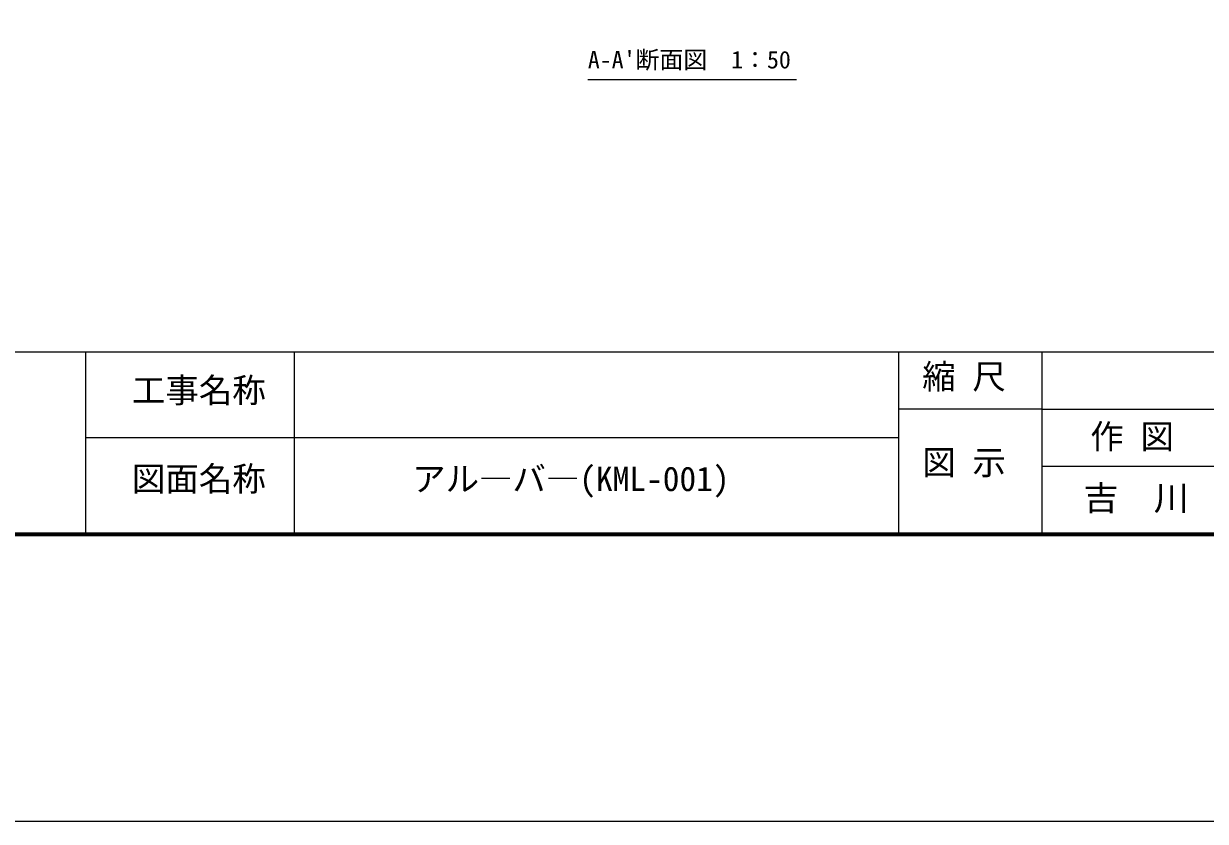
# Model space of a CAD drawing. Units: millimetres at full size, sheet at 1:50, with parts at other scales. Extents: x -1000 to 22000, y -750 to 15600.
# Drawn here: x 11374 to 17553, y -750 to 3421 of the extents above; entities that cross this region are included whole.
import ezdxf
from ezdxf.enums import TextEntityAlignment as Align

# ---------------------------------------------------------------- set-up
doc = ezdxf.new("R2010")
doc.units = ezdxf.units.MM
doc.header["$LTSCALE"] = 50
doc.layers.add('D-BGD-TXT', color=7, linetype='Continuous')
for name, color, linetype, lineweight in [('D-STR-TXT', 7, 'Continuous', 13), ('D-TTL', 7, 'Continuous', 70), ('D-TTL-FRAM', 7, 'Continuous', 13), ('D-TTL-TXT', 7, 'Continuous', 13), ('V-nasSTD', 5, 'Continuous', 13)]:
    doc.layers.add(name, color=color, linetype=linetype, lineweight=lineweight)
doc.styles.add('ＭＳ ゴシック', font='')
doc.styles.get('ＭＳ ゴシック').set_extended_font_data('MS Gothic')

msp = doc.modelspace()

# ---------------------------------------------------------------- linework, layer by layer
at = {"layer": 'D-STR-TXT'}
msp.add_line((14323.89, 3128.68), (15415.16, 3128.68), dxfattribs=at)
at = {"layer": 'D-TTL'}
msp.add_lwpolyline([(750, 750), (750, 14100), (20250, 14100), (20250, 750)], close=True, dxfattribs=at)
at = {"layer": 'D-TTL-FRAM'}
for p, q in [((750, 1706.1), (20250, 1706.1)), ((15948.06, 1706.1), (15948.06, 750)), ((16698.06, 1706.1), (16698.06, 750)), ((16698.06, 1406.1), (15948.06, 1406.1)), ((16698.06, 1406.1), (19698.06, 1406.1)), ((15948.06, 1256.1), (11698.06, 1256.1)), ((19698.06, 1106.1), (16698.06, 1106.1))]:
    msp.add_line(p, q, dxfattribs=at)
at = {"layer": 'D-TTL-TXT'}
for p, q in [((11698.06, 1706.1), (11698.06, 750)), ((12789.89, 750), (12789.89, 1706.1))]:
    msp.add_line(p, q, dxfattribs=at)
at = {"layer": 'V-nasSTD'}
msp.add_lwpolyline([(-1000, -750), (-1000, 15600), (22000, 15600), (22000, -750)], close=True, dxfattribs=at)

# ---------------------------------------------------------------- texts
at = {"layer": 'D-BGD-TXT', "style": 'ＭＳ ゴシック', "width": 1.05}
msp.add_text('吉\u3000川', height=128.3, dxfattribs=at).set_placement((16915.73, 838.63), align=Align.BOTTOM_LEFT)
at = {"layer": 'D-STR-TXT', "style": 'ＭＳ ゴシック'}
msp.add_text("A-A'断面図\u30001：50", height=91.64, dxfattribs=at).set_placement((14855.14, 3278.68), align=Align.TOP_CENTER)
at = {"layer": 'D-TTL-TXT', "style": 'ＭＳ ゴシック'}
for s, p in [('縮 尺', (16072.83, 1473.28)), ('工事名称', (11940.4, 1401.52)), ('作 図', (16951.54, 1159.45)), ('図 示', (16072.83, 1024.36)), ('図面名称', (11940.4, 938.5)), ('アル―バ―(KML-001)', (13405.59, 938.5))]:
    msp.add_text(s, height=128.3, dxfattribs=at).set_placement(p, align=Align.BOTTOM_LEFT)

doc.saveas('drawing.dxf')
